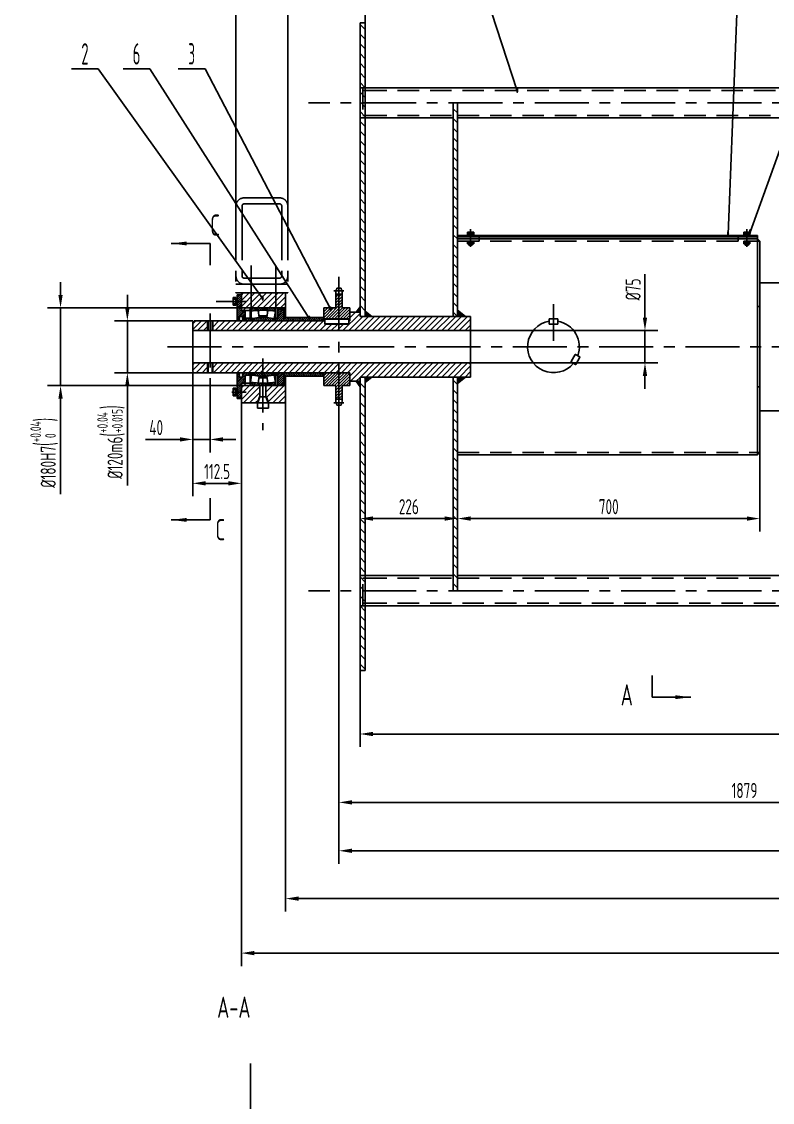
# Model space of a CAD drawing. Header units: millimetres. Extents: x 0 to 8410, y -1 to 5940.
# Drawn here: x 1343 to 3082, y 2158 to 4662 of the extents above; entities that cross this region are included whole.
import ezdxf
from ezdxf.enums import TextEntityAlignment as Align

# ---------------------------------------------------------------- set-up
doc = ezdxf.new("R2010")
doc.units = ezdxf.units.MM
doc.header["$LTSCALE"] = 100
for name, pattern in [('F', [0.75, 0.5, -0.25]), ('G', [2, 1.25, -0.25, 0.25, -0.25]), ('K', [2.5, 1.25, -0.25, 0.25, -0.25, 0.25, -0.25])]:
    doc.linetypes.add(name, pattern=pattern)
for name, color, linetype in [('01', 7, 'Continuous'), ('02', 1, 'Continuous'), ('04', 2, 'F'), ('05', 4, 'G'), ('07', 6, 'K'), ('08', 1, 'Continuous'), ('11', 3, 'Continuous'), ('L1GEA', 7, 'Continuous')]:
    doc.layers.add(name, color=color, linetype=linetype)
doc.styles.get("Standard").update_dxf_attribs({"font": 'isocp', "width": 0.707, "bigfont": 'intecad.shx'})
doc.dimstyles.new('INTE', dxfattribs={"dimscale": 10, "dimtxt": 3.5, "dimasz": 3, "dimexe": 3, "dimexo": 0, "dimgap": 1, "dimtad": 1, "dimdec": 1, "dimdsep": 46, "dimtxsty": 'Standard', "dimcen": 0, "dimclrd": 1, "dimclre": 1, "dimclrt": 3, "dimaunit": 1, "dimadec": 0, "dimazin": 0, "dimtfac": 1, "dimtdec": 1, "dimtmove": 0, "dimatfit": 0, "dimfxl": 3, "dimarcsym": 0})
pattern_1 = [(45, (-20, 0), (-2.245064, 2.245064), [])]

# ---------------------------------------------------------------- blocks, each defined once
blk = doc.blocks.new('*D23')
at = {"layer": '08', "color": 1, "lineweight": -2}
for p, q in [((2126.6, 3158.4), (2126.6, 2981.5)), ((5786.6, 3158.4), (5786.6, 2981.5)), ((2156.6, 3011.5), (5756.6, 3011.5))]:
    blk.add_line(p, q, dxfattribs=at)
at = {"layer": '08', "color": 1}
for points in [[(2156.6, 3016.5), (2156.6, 3006.5), (2126.6, 3011.5)], [(5756.6, 3016.5), (5756.6, 3006.5), (5786.6, 3011.5)]]:
    blk.add_solid(points, dxfattribs=at)
at = {"layer": 'Defpoints', "color": 0}
for p in [(2126.6, 3158.4), (5786.6, 3158.4), (5786.6, 3011.5)]:
    blk.add_point(p, dxfattribs=at)
at = {"layer": '08', "color": 3, "insert": (3956.6, 3039), "char_height": 35, "attachment_point": 5}
blk.add_mtext('3660', dxfattribs=at)
blk = doc.blocks.new('*D24')
at = {"layer": '08', "color": 1, "lineweight": -2}
for p, q in [((2077.6, 3763.2), (2077.6, 2823.1)), ((3956.6, 3125.9), (3956.6, 2823.1)), ((3926.6, 2853.1), (2107.6, 2853.1))]:
    blk.add_line(p, q, dxfattribs=at)
at = {"layer": '08', "color": 1}
for points in [[(2107.6, 2858.1), (2107.6, 2848.1), (2077.6, 2853.1)], [(3926.6, 2858.1), (3926.6, 2848.1), (3956.6, 2853.1)]]:
    blk.add_solid(points, dxfattribs=at)
at = {"layer": 'Defpoints', "color": 0}
for p in [(2077.6, 3763.2), (3956.6, 3125.9), (2077.6, 2853.1)]:
    blk.add_point(p, dxfattribs=at)
at = {"layer": '08', "color": 3, "insert": (3017.1, 2880.6), "char_height": 35, "attachment_point": 5}
blk.add_mtext('1879', dxfattribs=at)
blk = doc.blocks.new('*D36')
at = {"layer": '08', "color": 1, "lineweight": -2}
for p, q in [((5889.1, 3579.8), (5889.1, 2711)), ((2077.7, 3228.1), (2077.7, 2711)), ((2107.7, 2741), (5859.1, 2741))]:
    blk.add_line(p, q, dxfattribs=at)
at = {"layer": '08', "color": 1}
for points in [[(2107.7, 2746), (2107.7, 2736), (2077.7, 2741)], [(5859.1, 2746), (5859.1, 2736), (5889.1, 2741)]]:
    blk.add_solid(points, dxfattribs=at)
at = {"layer": 'Defpoints', "color": 0}
for p in [(5889.1, 3579.8), (2077.7, 3228.1), (5889.1, 2741)]:
    blk.add_point(p, dxfattribs=at)
at = {"layer": '08', "color": 3, "insert": (3983.4, 2768.5), "char_height": 35, "attachment_point": 5}
blk.add_mtext('3811.5', dxfattribs=at)
blk = doc.blocks.new('*D39')
at = {"layer": '08', "color": 1, "lineweight": -2}
for p, q in [((1954.1, 3778.4), (1954.1, 2600.2)), ((5959.1, 3540.3), (5959.1, 2600.2)), ((5929.1, 2630.2), (1984.1, 2630.2))]:
    blk.add_line(p, q, dxfattribs=at)
at = {"layer": '08', "color": 1}
for points in [[(1984.1, 2635.2), (1984.1, 2625.2), (1954.1, 2630.2)], [(5929.1, 2635.2), (5929.1, 2625.2), (5959.1, 2630.2)]]:
    blk.add_solid(points, dxfattribs=at)
at = {"layer": 'Defpoints', "color": 0}
for p in [(1954.1, 3778.4), (5959.1, 3540.3), (1954.1, 2630.2)]:
    blk.add_point(p, dxfattribs=at)
at = {"layer": '08', "color": 3, "insert": (3956.6, 2657.7), "char_height": 35, "attachment_point": 5}
blk.add_mtext('4005', dxfattribs=at)
blk = doc.blocks.new('*D41')
at = {"layer": '08', "color": 1, "lineweight": -2}
for p, q in [((1959.1, 4218.4), (1959.1, 5045.4)), ((5954.1, 4349.4), (5954.1, 5045.4)), ((5924.1, 5015.4), (1989.1, 5015.4))]:
    blk.add_line(p, q, dxfattribs=at)
at = {"layer": '08', "color": 1}
for points in [[(1989.1, 5020.4), (1989.1, 5010.4), (1959.1, 5015.4)], [(5924.1, 5020.4), (5924.1, 5010.4), (5954.1, 5015.4)]]:
    blk.add_solid(points, dxfattribs=at)
at = {"layer": 'Defpoints', "color": 0}
for p in [(1959.1, 5015.4), (5954.1, 4349.4), (1959.1, 4218.4)]:
    blk.add_point(p, dxfattribs=at)
at = {"layer": '08', "color": 3, "insert": (3956.6, 5042.9), "char_height": 35, "attachment_point": 5}
blk.add_mtext('3995', dxfattribs=at)
blk = doc.blocks.new('*D43')
at = {"layer": '08', "color": 1, "lineweight": -2}
for p, q in [((1851.6, 3778.4), (1851.6, 2474)), ((6061.6, 3753.3), (6061.6, 2474)), ((6031.6, 2504), (1881.6, 2504))]:
    blk.add_line(p, q, dxfattribs=at)
at = {"layer": '08', "color": 1}
for points in [[(1881.6, 2509), (1881.6, 2499), (1851.6, 2504)], [(6031.6, 2509), (6031.6, 2499), (6061.6, 2504)]]:
    blk.add_solid(points, dxfattribs=at)
at = {"layer": 'Defpoints', "color": 0}
for p in [(1851.6, 3778.4), (6061.6, 3753.3), (1851.6, 2504)]:
    blk.add_point(p, dxfattribs=at)
at = {"layer": '08', "color": 3, "insert": (3956.6, 2531.5), "char_height": 35, "attachment_point": 5}
blk.add_mtext('4210', dxfattribs=at)
blk = doc.blocks.new('*D44')
at = {"layer": '08', "color": 1, "lineweight": -2}
for p, q in [((1739.1, 3848.4), (1739.1, 3562.1)), ((1851.6, 3741.4), (1851.6, 3562.1)), ((1821.6, 3592.1), (1769.1, 3592.1))]:
    blk.add_line(p, q, dxfattribs=at)
at = {"layer": '08', "color": 1}
for points in [[(1769.1, 3597.1), (1769.1, 3587.1), (1739.1, 3592.1)], [(1821.6, 3597.1), (1821.6, 3587.1), (1851.6, 3592.1)]]:
    blk.add_solid(points, dxfattribs=at)
at = {"layer": 'Defpoints', "color": 0}
for p in [(1739.1, 3848.4), (1851.6, 3741.4), (1739.1, 3592.1)]:
    blk.add_point(p, dxfattribs=at)
at = {"layer": '08', "color": 3, "insert": (1795.4, 3619.6), "char_height": 35, "attachment_point": 5}
blk.add_mtext('112.5', dxfattribs=at)
blk = doc.blocks.new('*D45')
at = {"layer": '08', "color": 1, "lineweight": -2}
for p, q in [((1739.1, 3809), (1739.1, 3663.8)), ((1779.1, 3821.5), (1779.1, 3663.8)), ((1709.1, 3693.8), (1629.4, 3693.8)), ((1779.1, 3693.8), (1739.1, 3693.8)), ((1809.1, 3693.8), (1839.1, 3693.8))]:
    blk.add_line(p, q, dxfattribs=at)
at = {"layer": '08', "color": 1}
for points in [[(1709.1, 3698.8), (1709.1, 3688.8), (1739.1, 3693.8)], [(1809.1, 3698.8), (1809.1, 3688.8), (1779.1, 3693.8)]]:
    blk.add_solid(points, dxfattribs=at)
at = {"layer": 'Defpoints', "color": 0}
for p in [(1739.1, 3809), (1779.1, 3821.5), (1739.1, 3693.8)]:
    blk.add_point(p, dxfattribs=at)
at = {"layer": '08', "color": 3, "insert": (1654.3, 3721.3), "char_height": 35, "attachment_point": 5}
blk.add_mtext('40', dxfattribs=at)
blk = doc.blocks.new('*D48')
at = {"layer": '08', "color": 1, "lineweight": -2}
for p, q in [((2786.6, 3975.9), (2786.6, 4076.4)), ((2368, 3945.9), (2816.6, 3945.9)), ((2786.6, 3870.9), (2786.6, 3945.9)), ((2374.1, 3870.9), (2816.6, 3870.9)), ((2786.6, 3840.9), (2786.6, 3810.9))]:
    blk.add_line(p, q, dxfattribs=at)
at = {"layer": '08', "color": 1}
for points in [[(2781.6, 3975.9), (2791.6, 3975.9), (2786.6, 3945.9)], [(2781.6, 3840.9), (2791.6, 3840.9), (2786.6, 3870.9)]]:
    blk.add_solid(points, dxfattribs=at)
at = {"layer": 'Defpoints', "color": 0}
for p in [(2368, 3945.9), (2786.6, 3945.9), (2374.1, 3870.9)]:
    blk.add_point(p, dxfattribs=at)
at = {"layer": '08', "color": 3, "insert": (2759.1, 4041.1), "char_height": 35, "attachment_point": 5, "rotation": 90}
blk.add_mtext('%%c75', dxfattribs=at)
blk = doc.blocks.new('*D49')
at = {"layer": '08', "color": 1, "lineweight": -2}
for p, q in [((1587.5, 3998.4), (1587.5, 4028.4)), ((1739.1, 3968.4), (1557.5, 3968.4)), ((1587.5, 3968.4), (1587.5, 3848.4)), ((1744.3, 3848.4), (1557.5, 3848.4)), ((1587.5, 3818.4), (1587.5, 3586.8))]:
    blk.add_line(p, q, dxfattribs=at)
at = {"layer": '08', "color": 1}
for points in [[(1582.5, 3998.4), (1592.5, 3998.4), (1587.5, 3968.4)], [(1582.5, 3818.4), (1592.5, 3818.4), (1587.5, 3848.4)]]:
    blk.add_solid(points, dxfattribs=at)
at = {"layer": 'Defpoints', "color": 0}
for p in [(1739.1, 3968.4), (1587.5, 3848.4), (1744.3, 3848.4)]:
    blk.add_point(p, dxfattribs=at)
at = {"layer": '08', "color": 3, "insert": (1549.6, 3687.6), "char_height": 35, "attachment_point": 5, "rotation": 90}
blk.add_mtext('%%c120{\\C3;m6\\H0.7x;{\\H2x;\\W0.5;(}\\S+0.04^ +0.015;{\\H2x;\\W0.5;)}}', dxfattribs=at)
blk = doc.blocks.new('*D50')
at = {"layer": '08', "color": 1, "lineweight": -2}
for p, q in [((1432.7, 4028.4), (1432.7, 4058.4)), ((1871.6, 3998.4), (1402.7, 3998.4)), ((1432.7, 3998.4), (1432.7, 3818.4)), ((1871.6, 3818.4), (1402.7, 3818.4)), ((1432.7, 3788.4), (1432.7, 3566.9))]:
    blk.add_line(p, q, dxfattribs=at)
at = {"layer": '08', "color": 1}
for points in [[(1427.7, 4028.4), (1437.7, 4028.4), (1432.7, 3998.4)], [(1427.7, 3788.4), (1437.7, 3788.4), (1432.7, 3818.4)]]:
    blk.add_solid(points, dxfattribs=at)
at = {"layer": 'Defpoints', "color": 0}
for p in [(1871.6, 3998.4), (1432.7, 3818.4), (1871.6, 3818.4)]:
    blk.add_point(p, dxfattribs=at)
at = {"layer": '08', "color": 3, "insert": (1394.7, 3662.7), "char_height": 35, "attachment_point": 5, "rotation": 90}
blk.add_mtext('%%c180{\\C3;H7\\H0.7x;{\\H2x;\\W0.5;(}\\S+0.04^  0;{\\H2x;\\W0.5;)}}', dxfattribs=at)
blk = doc.blocks.new('*D60')
at = {"layer": '08', "color": 1, "lineweight": -2}
for p, q in [((2352.6, 3590.9), (2352.6, 3480.5)), ((2126.6, 3527.5), (2126.6, 3480.5)), ((2322.6, 3510.5), (2156.6, 3510.5))]:
    blk.add_line(p, q, dxfattribs=at)
at = {"layer": '08', "color": 1}
for points in [[(2156.6, 3515.5), (2156.6, 3505.5), (2126.6, 3510.5)], [(2322.6, 3515.5), (2322.6, 3505.5), (2352.6, 3510.5)]]:
    blk.add_solid(points, dxfattribs=at)
at = {"layer": 'Defpoints', "color": 0}
for p in [(2352.6, 3590.9), (2126.6, 3527.5), (2126.6, 3510.5)]:
    blk.add_point(p, dxfattribs=at)
at = {"layer": '08', "color": 3, "insert": (2239.6, 3538), "char_height": 35, "attachment_point": 5}
blk.add_mtext('226', dxfattribs=at)
blk = doc.blocks.new('*D61')
at = {"layer": '08', "color": 1, "lineweight": -2}
for p, q in [((3052.6, 3680.2), (3052.6, 3480.5)), ((2352.6, 3614.5), (2352.6, 3480.5)), ((2382.6, 3510.5), (3022.6, 3510.5))]:
    blk.add_line(p, q, dxfattribs=at)
at = {"layer": '08', "color": 1}
for points in [[(2382.6, 3515.5), (2382.6, 3505.5), (2352.6, 3510.5)], [(3022.6, 3515.5), (3022.6, 3505.5), (3052.6, 3510.5)]]:
    blk.add_solid(points, dxfattribs=at)
at = {"layer": 'Defpoints', "color": 0}
for p in [(3052.6, 3680.2), (2352.6, 3614.5), (3052.6, 3510.5)]:
    blk.add_point(p, dxfattribs=at)
at = {"layer": '08', "color": 3, "insert": (2702.6, 3538), "char_height": 35, "attachment_point": 5}
blk.add_mtext('700', dxfattribs=at)
blk = doc.blocks.new('*D71')
at = {"layer": '08', "color": 1, "lineweight": -2}
for p, q in [((1839.1, 4234.4), (1839.1, 5380)), ((6074.1, 4234.4), (6074.1, 5380)), ((1869.1, 5350), (6044.1, 5350))]:
    blk.add_line(p, q, dxfattribs=at)
at = {"layer": '08', "color": 1}
for points in [[(1869.1, 5355), (1869.1, 5345), (1839.1, 5350)], [(6044.1, 5355), (6044.1, 5345), (6074.1, 5350)]]:
    blk.add_solid(points, dxfattribs=at)
at = {"layer": 'Defpoints', "color": 0}
for p in [(6074.1, 5350), (1839.1, 4234.4), (6074.1, 4234.4)]:
    blk.add_point(p, dxfattribs=at)
at = {"layer": '08', "color": 3, "insert": (3956.6, 5377.5), "char_height": 35, "attachment_point": 5}
blk.add_mtext('4235', dxfattribs=at)
blk = doc.blocks.new('*D115')
at = {"layer": '08', "color": 1, "lineweight": -2}
for p, q in [((2138.6, 4562.7), (2138.6, 4821.6)), ((5774.6, 4658.4), (5774.6, 4821.6)), ((2168.6, 4791.6), (5744.6, 4791.6))]:
    blk.add_line(p, q, dxfattribs=at)
at = {"layer": '08', "color": 1}
for points in [[(2168.6, 4796.6), (2168.6, 4786.6), (2138.6, 4791.6)], [(5744.6, 4796.6), (5744.6, 4786.6), (5774.6, 4791.6)]]:
    blk.add_solid(points, dxfattribs=at)
at = {"layer": 'Defpoints', "color": 0}
for p in [(5774.6, 4791.6), (5774.6, 4658.4), (2138.6, 4562.7)]:
    blk.add_point(p, dxfattribs=at)
at = {"layer": '08', "color": 3, "insert": (3956.6, 4819.1), "char_height": 35, "attachment_point": 5}
blk.add_mtext('3636', dxfattribs=at)

msp = doc.modelspace()

# ---------------------------------------------------------------- hatches: boundary and pattern name
at = {"layer": '01'}
for points in [[(3047.639, 4158.369), (3047.639, 4153.369), (3052.639, 4153.369)], [(3047.639, 3658.369), (3052.639, 3663.369), (3047.639, 3663.369)]]:
    msp.add_hatch(color=256, dxfattribs=at).paths.add_polyline_path(points)
at = {"layer": '02', "linetype": 'Continuous'}
h = msp.add_hatch(dxfattribs=at)
h.set_pattern_fill('LINE', color=1, scale=5, angle=135, style=0)
h.set_pattern_definition([(135, (-872.726, -315.585), (-11.22532, -11.22532), [])])
h.paths.add_polyline_path([(2126.639, 3978.371), (2138.639, 3978.371), (2138.639, 4473.369), (2126.639, 4473.369)])
h.paths.add_polyline_path([(2126.639, 4473.369), (2138.639, 4473.369), (2138.639, 4658.369), (2126.639, 4658.369)])
h.paths.add_polyline_path([(2138.639, 3838.366), (2126.639, 3838.366), (2126.639, 3343.369), (2138.639, 3343.369)])
h.paths.add_polyline_path([(2138.639, 3343.369), (2126.639, 3343.369), (2126.639, 3158.369), (2138.639, 3158.369)])
h.paths.add_polyline_path([(2120.785, 4279.994), (2130.267, 4279.994), (2130.267, 4292.302), (2120.785, 4292.302)], flags=9)
h = msp.add_hatch(dxfattribs=at)
h.set_pattern_fill('LINE', color=1, scale=5, angle=135, style=0)
h.paths.add_polyline_path([(2352.639, 4473.369), (2342.639, 4473.369), (2342.639, 3978.371), (2352.639, 3978.371)])
h.paths.add_polyline_path([(2352.639, 3838.366), (2342.639, 3838.366), (2342.639, 3343.369), (2352.639, 3343.369)])
h = msp.add_hatch(dxfattribs=at)
h.set_pattern_fill('LINE', color=1, scale=3, angle=45, style=0)
h.set_pattern_definition([(45, (442.579, 181.8235), (-6.735192, 6.735192), [])])
h.paths.add_polyline_path([(1871.636, 3824.369), (1851.636, 3824.369), (1851.636, 3778.369), (1871.636, 3778.369)])
h.paths.add_polyline_path([(1871.636, 3778.369), (1888.61, 3778.369), (1893.729, 3792.369), (1894.636, 3792.369), (1894.636, 3818.369), (1871.636, 3818.369)])
h.paths.add_polyline_path([(1908.636, 3792.369), (1909.542, 3792.369), (1914.662, 3778.369), (1931.636, 3778.369), (1931.636, 3818.369), (1908.636, 3818.369)])
h.paths.add_polyline_path([(1954.139, 3818.369), (1931.636, 3818.369), (1931.636, 3778.369), (1954.139, 3778.369)])
h.paths.add_polyline_path([(1931.636, 3998.369), (1954.139, 3998.369), (1954.139, 4033.369), (1931.636, 4033.369)])
h.paths.add_polyline_path([(1901.636, 3998.369), (1931.636, 3998.369), (1931.636, 4033.369), (1901.636, 4033.369)])
h.paths.add_polyline_path([(1871.636, 3998.369), (1901.636, 3998.369), (1901.636, 4033.369), (1871.636, 4033.369)])
h.paths.add_polyline_path([(1871.636, 4033.369), (1851.636, 4033.369), (1851.636, 3992.369), (1871.636, 3992.369)])
h = msp.add_hatch(dxfattribs=at)
h.set_pattern_fill('LINE', color=1, angle=45, style=0)
h.set_pattern_definition(pattern_1)
h.paths.add_polyline_path([(1851.636, 3991.869), (1851.636, 4013.371), (1841.636, 4013.371), (1841.636, 3968.621), (1845.666, 3968.621), (1846.863, 3978.369), (1854.863, 3978.369), (1856.06, 3968.621), (1871.636, 3968.621), (1871.636, 3974.371), (1863.636, 3974.371, -0.41421356), (1860.636, 3977.371), (1860.636, 3991.869)])
h.paths.add_polyline_path([(1841.636, 4013.371), (1851.636, 4013.371), (1851.636, 4028.371), (1841.636, 4028.371)])
h.paths.add_polyline_path([(1846.863, 3838.369), (1845.666, 3848.116), (1841.636, 3848.116), (1841.636, 3803.366), (1851.636, 3803.366), (1851.636, 3824.869), (1860.636, 3824.869), (1860.636, 3839.366, -0.41421356), (1863.636, 3842.366), (1871.636, 3842.366), (1871.636, 3848.116), (1856.06, 3848.116), (1854.863, 3838.369)])
h.paths.add_polyline_path([(1841.636, 3803.366), (1841.636, 3788.366), (1851.636, 3788.366), (1851.636, 3803.366)])
h = msp.add_hatch(dxfattribs=at)
h.set_pattern_fill('LINE', color=1, scale=1.5, angle=45, style=0)
h.set_pattern_definition([(45, (-0.1, 0), (-3.367596, 3.367596), [])])
h.paths.add_polyline_path([(2077.648, 4029.998), (2070.076, 4029.998), (2070.076, 3999.387, -0.41421356), (2069.06, 3998.371), (2042.646, 3998.371), (2042.646, 3973.269), (2077.648, 3973.269)])
h.paths.add_polyline_path([(2077.648, 3973.269), (2102.646, 3973.269), (2102.646, 3998.371), (2086.055, 3998.371, -0.41421356), (2085.039, 3999.387), (2085.039, 4029.998), (2077.648, 4029.998)])
h.paths.add_polyline_path([(2077.648, 3848.366), (2042.646, 3848.366), (2042.646, 3818.366), (2069.06, 3818.366, -0.41421356), (2070.076, 3817.35), (2070.076, 3786.74), (2077.648, 3786.74)])
h.paths.add_polyline_path([(2102.646, 3848.366), (2077.648, 3848.366), (2077.648, 3786.74), (2085.039, 3786.74), (2085.039, 3817.35, -0.41421356), (2086.055, 3818.366), (2102.646, 3818.366)])
h.paths.add_polyline_path([(2053.982, 3989.027), (2063.464, 3989.027), (2063.464, 4001.335), (2053.982, 4001.335)], flags=24)
h = msp.add_hatch(dxfattribs=at)
h.set_pattern_fill('LINE', color=1, scale=3, angle=45, style=0)
h.paths.add_polyline_path([(2044.746, 3968.371), (1785.139, 3968.371), (1785.139, 3945.871), (2077.648, 3945.871), (2077.648, 3960.869), (2045.246, 3960.869, -0.41421356), (2044.746, 3961.369)])
h.paths.add_polyline_path([(2382.639, 3978.371), (2126.639, 3978.371), (2126.639, 3988.371), (2102.746, 3988.371), (2102.746, 3968.371), (2100.746, 3968.371), (2100.746, 3961.369, -0.41421356), (2100.246, 3960.869), (2077.648, 3960.869), (2077.648, 3945.871), (2377.639, 3945.871, 0.41421356), (2382.639, 3950.871)])
h.paths.add_polyline_path([(2382.639, 3865.866, 0.41421356), (2377.639, 3870.866), (2077.648, 3870.866), (2077.648, 3848.366), (2102.746, 3848.366), (2102.746, 3828.366), (2126.639, 3828.366), (2126.639, 3838.366), (2382.639, 3838.366)])
h.paths.add_polyline_path([(2077.648, 3870.866), (1901.636, 3870.866), (1901.636, 3848.366), (2077.648, 3848.366)])
h.paths.add_polyline_path([(1901.636, 3870.866), (1785.139, 3870.866), (1785.139, 3848.366), (1901.636, 3848.366)])
h.paths.add_polyline_path([(1773.139, 3870.866), (1739.139, 3870.866), (1739.139, 3851.366), (1742.139, 3848.366), (1773.139, 3848.366)])
h.paths.add_polyline_path([(1773.139, 3968.371), (1742.139, 3968.371), (1739.139, 3965.371), (1739.139, 3945.871), (1773.139, 3945.871)])
h = msp.add_hatch(dxfattribs=at)
h.set_pattern_fill('LINE', color=1, angle=135, style=0)
h.set_pattern_definition([(135, (-17361.7436, 4303.9533), (-2.24506403, -2.24506403), [])])
h.paths.add_polyline_path([(1901.636, 3968.371), (1901.636, 3976.514), (1893.047, 3976.514, -0.06326451), (1871.636, 3973.798), (1871.636, 3968.371)])
h.paths.add_polyline_path([(1931.636, 3968.371), (1931.636, 3973.798, -0.06326451), (1910.224, 3976.514), (1901.636, 3976.514), (1901.636, 3968.371)])
h.paths.add_polyline_path([(1931.636, 3989.969), (1931.636, 3998.369), (1903.635, 3998.369), (1903.635, 3992.956, -0.04727364)])
h.paths.add_polyline_path([(1899.637, 3992.956), (1899.637, 3998.369), (1871.636, 3998.369), (1871.636, 3989.969, -0.04727364)])
h.paths.add_polyline_path([(1871.636, 3848.366), (1871.636, 3842.939, -0.06326451), (1893.047, 3840.223), (1901.636, 3840.223), (1901.636, 3848.366)])
h.paths.add_polyline_path([(1910.224, 3840.223, -0.06326451), (1931.636, 3842.939), (1931.636, 3848.366), (1901.636, 3848.366), (1901.636, 3840.223)])
h.paths.add_polyline_path([(1931.636, 3818.369), (1931.636, 3826.769, -0.04727364), (1903.635, 3823.781), (1903.635, 3818.369)])
h.paths.add_polyline_path([(1871.636, 3826.769), (1871.636, 3818.369), (1899.637, 3818.369), (1899.637, 3823.781, -0.04727364)])
h = msp.add_hatch(dxfattribs=at)
h.set_pattern_fill('LINE', color=1, angle=45, style=0)
h.set_pattern_definition(pattern_1)
h.paths.add_polyline_path([(1936.139, 3840.366), (1936.139, 3818.869), (1938.139, 3818.869), (1938.139, 3820.869), (1940.139, 3820.869), (1940.139, 3818.869), (1942.139, 3818.869), (1942.139, 3820.869), (1944.139, 3820.869), (1944.139, 3818.869), (1946.139, 3818.869), (1946.139, 3820.869), (1948.139, 3820.869), (1948.139, 3818.869), (1950.139, 3818.869), (1950.139, 3848.366), (1931.636, 3848.366), (1931.636, 3842.366), (1934.139, 3842.366, -0.41421356)])
h.paths.add_polyline_path([(1936.139, 3976.371, -0.41421356), (1934.139, 3974.371), (1931.636, 3974.371), (1931.636, 3968.371), (1950.139, 3968.371), (1950.139, 3997.869), (1948.139, 3997.869), (1948.139, 3995.869), (1946.139, 3995.869), (1946.139, 3997.869), (1944.139, 3997.869), (1944.139, 3995.869), (1942.139, 3995.869), (1942.139, 3997.869), (1940.139, 3997.869), (1940.139, 3995.869), (1938.139, 3995.869), (1938.139, 3997.869), (1936.139, 3997.869)])
h = msp.add_hatch(dxfattribs=at)
h.set_pattern_fill('ANGLE', color=1, scale=0.2, style=0)
h.set_pattern_definition([(0, (-17360.7436, 4303.9533), (0, 1.397), [1.016, -0.381]), (90, (-17360.7436, 4303.9533), (-1.397, 9e-17), [1.016, -0.381])])
h.paths.add_polyline_path([(1854.863, 3978.369), (1846.863, 3978.369), (1846.863, 3968.621), (1854.863, 3968.621)])
h.paths.add_polyline_path([(1846.863, 3838.369), (1854.863, 3838.369), (1854.863, 3848.116), (1846.863, 3848.116)])
h = msp.add_hatch(dxfattribs=at)
h.set_pattern_fill('LINE', color=1, angle=135, style=0)
h.paths.add_polyline_path([(1950.139, 3976.371), (1950.139, 3968.371), (2042.746, 3968.371), (2042.746, 3976.371)])
h.paths.add_polyline_path([(1950.139, 3848.366), (1950.139, 3840.366), (2042.746, 3840.366), (2042.746, 3848.366)])
at = {"layer": '04'}
for points in [[(2126.639, 4001.201), (2117.648, 3988.371), (2126.639, 3988.371)], [(2138.639, 3991.201), (2138.639, 3978.371), (2153.674, 3978.371)], [(2352.639, 3993.454), (2352.639, 3978.371), (2370.503, 3978.371)], [(2138.639, 3825.537), (2138.639, 3838.366), (2153.674, 3838.366)], [(2352.639, 3823.283), (2352.639, 3838.366), (2370.503, 3838.366)], [(2126.639, 3815.537), (2117.648, 3828.366), (2126.639, 3828.366)]]:
    msp.add_hatch(color=256, dxfattribs=at).paths.add_polyline_path(points)

# ---------------------------------------------------------------- linework, layer by layer
for p, q in [((2070.076, 4029.998), (2085.039, 4029.998)), ((2070.076, 3786.74), (2085.039, 3786.74))]:
    msp.add_line(p, q)
for centre, start, end in [((2100.556, 4031.174), 155.385954, 180.009339), ((2054.559, 4031.576), 359.233881, 23.7843), ((2100.556, 3785.564), 179.990661, 204.614046), ((2054.559, 3785.161), 336.2157, 0.766119)]:
    msp.add_arc(centre, 30.48, start, end)
at = {"layer": '01'}
for p, q in [((2126.639, 4658.369), (2138.639, 4658.369)), ((2126.639, 4658.369), (2126.639, 3978.371)), ((2138.639, 4658.369), (2138.639, 3978.371)), ((2138.639, 4508.369), (5774.639, 4508.369)), ((2342.639, 4473.369), (2342.639, 3978.371)), ((2342.639, 4473.369), (2352.639, 4473.369)), ((2352.639, 4473.369), (2352.639, 3978.371)), ((2138.639, 4438.369), (2342.639, 4438.369)), ((2352.639, 4438.369), (3951.639, 4438.369)), ((2382.639, 4173.769), (2375.449, 4173.769)), ((2375.449, 4173.769), (2375.449, 4168.469)), ((2375.449, 4168.469), (2382.639, 4168.469)), ((2376.489, 4168.469), (2376.489, 4166.369)), ((2382.639, 4168.469), (2376.489, 4168.469)), ((2376.489, 4166.369), (2382.639, 4166.369)), ((2378.639, 4168.469), (2378.639, 4173.769)), ((2382.639, 4166.369), (2381.426, 4168.469)), ((2382.639, 4173.769), (2389.829, 4173.769)), ((2382.639, 4168.469), (2383.851, 4166.369)), ((2382.639, 4168.469), (2388.789, 4168.469)), ((2389.829, 4168.469), (2382.639, 4168.469)), ((2388.789, 4166.369), (2382.639, 4166.369)), ((2386.639, 4168.469), (2386.639, 4173.769)), ((2388.789, 4168.469), (2388.789, 4166.369)), ((2389.829, 4173.769), (2389.829, 4168.469)), ((3022.639, 4173.769), (3015.449, 4173.769)), ((3015.449, 4173.769), (3015.449, 4168.469)), ((3015.449, 4168.469), (3022.639, 4168.469)), ((3016.489, 4168.469), (3016.489, 4166.369)), ((3022.639, 4168.469), (3016.489, 4168.469)), ((3016.489, 4166.369), (3022.639, 4166.369)), ((3018.639, 4168.469), (3018.639, 4173.769)), ((3022.639, 4166.369), (3021.426, 4168.469)), ((3022.639, 4173.769), (3029.829, 4173.769)), ((3022.639, 4168.469), (3023.851, 4166.369)), ((3022.639, 4168.469), (3028.789, 4168.469)), ((3029.829, 4168.469), (3022.639, 4168.469)), ((3028.789, 4166.369), (3022.639, 4166.369)), ((3026.639, 4168.469), (3026.639, 4173.769)), ((3028.789, 4168.469), (3028.789, 4166.369)), ((3029.829, 4173.769), (3029.829, 4168.469)), ((3047.639, 4166.369), (3047.639, 3658.369)), ((3052.639, 4153.369), (3047.639, 4158.369)), ((1779.139, 4147.653), (1779.139, 4097.653)), ((2375.449, 4153.369), (2382.639, 4153.369)), ((2375.449, 4146.569), (2375.449, 4153.369)), ((2382.639, 4146.569), (2375.449, 4146.569)), ((2378.639, 4146.569), (2378.639, 4153.369)), ((2378.639, 4146.569), (2378.639, 4143.469)), ((2378.639, 4143.469), (2382.639, 4143.469)), ((2389.829, 4153.369), (2382.639, 4153.369)), ((2382.639, 4146.569), (2389.829, 4146.569)), ((2386.639, 4143.469), (2382.639, 4143.469)), ((2386.639, 4146.569), (2386.639, 4153.369)), ((2386.639, 4146.569), (2386.639, 4143.469)), ((2389.829, 4146.569), (2389.829, 4153.369)), ((3052.639, 4153.369), (3052.639, 3663.369)), ((2070.076, 3999.387), (2070.076, 4031.169)), ((2085.039, 3999.387), (2085.039, 4031.169)), ((2574.669, 3922.227), (2574.669, 4007.06)), ((1851.636, 3992.369), (1871.636, 3992.369)), ((2042.746, 3968.371), (2042.746, 3998.371)), ((2069.06, 3998.371), (2042.746, 3998.371)), ((2102.746, 3998.371), (2086.055, 3998.371)), ((2126.639, 3988.371), (2102.746, 3988.371)), ((2126.639, 4001.201), (2117.648, 3988.371)), ((2138.639, 3991.201), (2153.674, 3978.371)), ((2352.639, 3993.454), (2370.503, 3978.371)), ((3052.639, 4001.369), (3047.639, 4001.369)), ((1739.139, 3965.371), (1742.139, 3968.371)), ((1739.139, 3965.371), (1739.139, 3851.366)), ((2044.746, 3968.371), (1742.139, 3968.371)), ((1774.639, 3968.371), (1774.639, 3945.871)), ((1783.639, 3968.371), (1783.639, 3945.871)), ((1871.636, 3974.371), (1863.636, 3974.371)), ((1950.139, 3976.371), (2042.746, 3976.371)), ((2102.746, 3973.269), (2042.746, 3973.269)), ((2044.746, 3972.524), (2045.451, 3973.269)), ((2044.746, 3972.524), (2044.746, 3961.369)), ((2044.746, 3972.524), (2100.746, 3972.524)), ((2044.746, 3961.369), (2045.246, 3960.869)), ((2044.746, 3961.369), (2100.746, 3961.369)), ((2100.246, 3960.869), (2045.246, 3960.869)), ((2100.746, 3972.524), (2100.106, 3973.269)), ((2100.246, 3960.869), (2100.746, 3961.369)), ((2100.746, 3972.524), (2100.746, 3961.369)), ((2102.746, 3968.371), (2100.746, 3968.371)), ((2382.639, 3978.371), (2126.639, 3978.371)), ((2382.639, 3978.371), (2382.639, 3838.366)), ((2564.669, 3972.769), (2565.169, 3973.269)), ((2564.669, 3961.469), (2564.669, 3972.769)), ((2565.169, 3960.869), (2564.669, 3961.369)), ((2565.169, 3973.269), (2584.169, 3973.269)), ((2565.269, 3960.869), (2584.069, 3960.869)), ((2584.169, 3973.269), (2584.669, 3972.769)), ((2584.169, 3960.869), (2584.669, 3961.369)), ((2584.669, 3961.469), (2584.669, 3972.769)), ((2377.639, 3945.871), (1739.139, 3945.871)), ((2624.835, 3890.259), (2615.435, 3873.978)), ((2624.885, 3890.346), (2625.568, 3890.529)), ((2625.655, 3890.479), (2635.441, 3884.829)), ((2635.624, 3884.146), (2626.124, 3867.691)), ((2635.441, 3884.829), (2635.624, 3884.146)), ((2377.639, 3870.866), (1739.139, 3870.866)), ((1774.639, 3848.366), (1774.639, 3870.866)), ((1783.639, 3848.366), (1783.639, 3870.866)), ((2615.385, 3873.891), (2615.568, 3873.208)), ((2615.655, 3873.158), (2625.441, 3867.508)), ((2626.124, 3867.691), (2625.441, 3867.508)), ((1742.139, 3848.366), (1739.139, 3851.366)), ((2102.746, 3848.366), (1742.139, 3848.366)), ((1871.636, 3842.366), (1863.636, 3842.366)), ((2042.746, 3840.366), (1950.139, 3840.366)), ((2042.746, 3848.366), (2042.746, 3818.366)), ((2102.746, 3848.366), (2102.746, 3838.366)), ((2126.639, 3838.366), (2126.639, 3158.369)), ((2382.639, 3838.366), (2126.639, 3838.366)), ((2138.639, 3838.366), (2138.639, 3158.369)), ((2138.639, 3825.537), (2153.674, 3838.366)), ((2342.639, 3838.366), (2342.639, 3343.369)), ((2352.639, 3838.366), (2352.639, 3343.369)), ((2352.639, 3823.283), (2370.503, 3838.366)), ((1832.636, 3794.481), (1832.636, 3812.251)), ((1832.636, 3812.251), (1839.036, 3812.251)), ((1839.036, 3808.366), (1832.636, 3808.366)), ((2069.06, 3818.366), (2042.746, 3818.366)), ((2070.076, 3817.35), (2070.076, 3785.569)), ((2085.039, 3817.35), (2085.039, 3785.569)), ((2102.746, 3818.366), (2086.055, 3818.366)), ((2126.639, 3828.366), (2102.746, 3828.366)), ((2126.639, 3815.537), (2117.648, 3828.366)), ((3052.639, 3815.369), (3047.639, 3815.369)), ((1839.036, 3798.366), (1832.636, 3798.366)), ((1832.636, 3794.481), (1839.036, 3794.481)), ((3047.639, 3658.369), (3052.639, 3663.369)), ((1779.139, 3557.435), (1779.139, 3507.435)), ((2138.639, 3378.369), (2342.639, 3378.369)), ((2352.639, 3378.369), (3951.639, 3378.369)), ((2342.639, 3343.369), (2352.639, 3343.369)), ((2138.639, 3308.369), (5774.639, 3308.369)), ((2126.639, 3158.369), (2138.639, 3158.369)), ((2126.639, 3158.369), (2138.639, 3158.369)), ((2803.042, 3146.772), (2803.042, 3096.772))]:
    msp.add_line(p, q, dxfattribs=at)
at = {"layer": '01', "color": 7, "linetype": 'Continuous'}
for p, q in [((2352.639, 4166.369), (3047.639, 4166.369)), ((2352.639, 4163.369), (3047.639, 4163.369)), ((2352.639, 4158.369), (3047.639, 4158.369)), ((1851.636, 4033.369), (1954.139, 4033.369)), ((1851.636, 3991.869), (1851.636, 4033.369)), ((1954.139, 4033.369), (1954.139, 3976.371)), ((1829.571, 4013.371), (1862.585, 4013.371)), ((1832.636, 4022.256), (1839.036, 4022.256)), ((1832.636, 4022.256), (1832.636, 4004.486)), ((1839.036, 4018.371), (1832.636, 4018.371)), ((1839.036, 4008.371), (1832.636, 4008.371)), ((1839.036, 4004.486), (1839.036, 4022.256)), ((1839.036, 4021.071), (1841.636, 4021.071)), ((1839.036, 4005.671), (1841.636, 4005.671)), ((1851.636, 4028.371), (1841.636, 4028.371)), ((1841.636, 3968.371), (1841.636, 4028.371)), ((1832.636, 4004.486), (1839.036, 4004.486)), ((1851.636, 3991.869), (1860.636, 3991.869)), ((1860.636, 3977.371), (1860.636, 3991.869)), ((1871.636, 3968.371), (1871.636, 3998.369)), ((1871.636, 3998.369), (1954.139, 3998.369)), ((1872.532, 3990.148), (1875.398, 3973.908)), ((1890.218, 3992.547), (1893.047, 3976.514)), ((1899.637, 3992.956), (1899.637, 3998.369)), ((1903.635, 3992.956), (1903.635, 3998.369)), ((1913.054, 3992.547), (1910.224, 3976.514)), ((1930.74, 3990.148), (1927.874, 3973.908)), ((1931.636, 3968.371), (1931.636, 3998.369)), ((1936.139, 3997.869), (1936.139, 3976.371)), ((1936.139, 3997.869), (1938.139, 3997.869)), ((1938.139, 3997.869), (1938.139, 3995.869)), ((1938.139, 3995.869), (1940.139, 3995.869)), ((1940.139, 3997.869), (1942.139, 3997.869)), ((1940.139, 3997.869), (1940.139, 3995.869)), ((1942.139, 3997.869), (1942.139, 3995.869)), ((1942.139, 3995.869), (1944.139, 3995.869)), ((1944.139, 3997.869), (1944.139, 3995.869)), ((1944.139, 3997.869), (1946.139, 3997.869)), ((1946.139, 3997.869), (1946.139, 3995.869)), ((1946.139, 3995.869), (1948.139, 3995.869)), ((1948.139, 3997.869), (1948.139, 3995.869)), ((1948.139, 3997.869), (1950.139, 3997.869)), ((1950.139, 3997.869), (1950.139, 3968.371)), ((1871.636, 3968.621), (1841.636, 3968.621)), ((1846.863, 3978.369), (1845.666, 3968.621)), ((1846.863, 3978.369), (1854.863, 3978.369)), ((1846.863, 3978.369), (1846.863, 3968.621)), ((1854.863, 3978.369), (1856.06, 3968.621)), ((1854.863, 3978.369), (1854.863, 3968.621)), ((1910.886, 3980.264), (1892.385, 3980.264)), ((1893.047, 3976.514), (1910.224, 3976.514)), ((1934.139, 3974.371), (1931.636, 3974.371)), ((1841.636, 3848.366), (1841.636, 3788.366)), ((1857.636, 3848.116), (1841.636, 3848.116)), ((1871.636, 3848.116), (1841.636, 3848.116)), ((1846.863, 3838.369), (1845.666, 3848.116)), ((1846.863, 3838.369), (1846.863, 3848.116)), ((1846.863, 3838.369), (1854.863, 3838.369)), ((1854.863, 3838.369), (1856.06, 3848.116)), ((1854.863, 3838.369), (1854.863, 3848.116)), ((1860.636, 3839.366), (1860.636, 3824.869)), ((1871.636, 3842.366), (1863.636, 3842.366)), ((1871.636, 3848.366), (1871.636, 3818.369)), ((1872.532, 3826.589), (1875.398, 3842.83)), ((1890.218, 3824.19), (1893.047, 3840.223)), ((1910.886, 3836.473), (1892.385, 3836.473)), ((1893.047, 3840.223), (1910.224, 3840.223)), ((1913.054, 3824.19), (1910.224, 3840.223)), ((1930.74, 3826.589), (1927.874, 3842.83)), ((1931.636, 3848.366), (1931.636, 3818.369)), ((1934.139, 3842.366), (1931.636, 3842.366)), ((1936.139, 3818.869), (1936.139, 3840.366)), ((1950.139, 3818.869), (1950.139, 3848.366)), ((1954.139, 3778.369), (1954.139, 3840.366)), ((1839.036, 3812.251), (1839.036, 3794.481)), ((1839.036, 3811.066), (1841.636, 3811.066)), ((1851.636, 3824.869), (1851.636, 3778.369)), ((1851.636, 3824.869), (1860.636, 3824.869)), ((1851.636, 3824.369), (1871.636, 3824.369)), ((1871.636, 3818.369), (1954.139, 3818.369)), ((1894.636, 3818.369), (1894.636, 3792.369)), ((1899.637, 3823.781), (1899.637, 3818.369)), ((1903.635, 3823.781), (1903.635, 3818.369)), ((1908.636, 3818.369), (1908.636, 3792.369)), ((1936.139, 3818.869), (1938.139, 3818.869)), ((1938.139, 3818.869), (1938.139, 3820.869)), ((1938.139, 3820.869), (1940.139, 3820.869)), ((1940.139, 3818.869), (1940.139, 3820.869)), ((1940.139, 3818.869), (1942.139, 3818.869)), ((1942.139, 3818.869), (1942.139, 3820.869)), ((1942.139, 3820.869), (1944.139, 3820.869)), ((1944.139, 3818.869), (1944.139, 3820.869)), ((1944.139, 3818.869), (1946.139, 3818.869)), ((1946.139, 3818.869), (1946.139, 3820.869)), ((1946.139, 3820.869), (1948.139, 3820.869)), ((1948.139, 3818.869), (1948.139, 3820.869)), ((1948.139, 3818.869), (1950.139, 3818.869)), ((1839.036, 3795.666), (1841.636, 3795.666)), ((1851.636, 3788.366), (1841.636, 3788.366)), ((1894.636, 3792.369), (1889.419, 3778.369)), ((1893.729, 3792.369), (1909.542, 3792.369)), ((1908.636, 3792.369), (1913.853, 3778.369)), ((1851.636, 3778.369), (1954.139, 3778.369)), ((1888.61, 3778.369), (1888.61, 3766.011)), ((1888.61, 3766.011), (1901.636, 3766.011)), ((1914.662, 3766.011), (1901.636, 3766.011)), ((1914.662, 3778.369), (1914.662, 3766.011)), ((2352.639, 3658.369), (3047.639, 3658.369))]:
    msp.add_line(p, q, dxfattribs=at)
for centre, radius, start, end in [((1901.401, 3843.715), 149.252, 89.909856, 101.503602), ((1901.871, 3843.715), 149.252, 78.496398, 90.090144), ((1871.65, 4059.428), 85.63, 269.990506, 284.470367), ((1931.622, 4059.428), 85.63, 255.529633, 270.009494), ((1934.139, 3976.371), 2, 270, 360), ((1871.65, 3757.31), 85.63, 75.529633, 90.009494), ((1931.622, 3757.31), 85.63, 89.990506, 104.470367), ((1934.139, 3840.366), 2, 0, 90), ((1901.401, 3973.022), 149.252, 258.496398, 270.090144), ((1901.871, 3973.022), 149.252, 269.909856, 281.503602)]:
    msp.add_arc(centre, radius, start, end, dxfattribs=at)
at = {"layer": '01'}
for centre, radius, start, end in [((1863.636, 3977.371), 3, 180, 270), ((2045.246, 3961.369), 0.5, 180, 270), ((2100.246, 3961.369), 0.5, 270, 360), ((2574.669, 3908.369), 60, 99.594068, 320.405932), ((2565.269, 3961.469), 0.6, 180, 270), ((2584.069, 3961.469), 0.6, 270, 0), ((2574.669, 3908.369), 60, 339.594068, 80.405932), ((2377.639, 3950.871), 5, 270, 0), ((2625.355, 3889.959), 0.6, 60, 150), ((2377.639, 3865.866), 5, 0, 90), ((2615.955, 3873.678), 0.6, 150, 240), ((1863.636, 3839.366), 3, 90, 180)]:
    msp.add_arc(centre, radius, start, end, dxfattribs=at)
at = {"layer": '02'}
for p, q in [((2490.689, 4501.173), (2267.902, 5181.032)), ((2978.989, 4169.343), (3018.997, 5181.032)), ((3030.016, 4173.816), (3392.898, 5181.032)), ((1520.206, 4552.098), (1458.206, 4552.098)), ((1900.989, 4019.719), (1520.206, 4552.098)), ((1639.765, 4552.098), (1577.765, 4552.098)), ((2009.149, 3973.268), (1639.765, 4552.098)), ((1767.532, 4552.098), (1705.532, 4552.098)), ((2058.513, 3994.711), (1767.532, 4552.098)), ((1779.139, 4147.653), (1689.139, 4147.653)), ((2379.639, 4143.469), (2379.639, 4146.569)), ((2385.639, 4143.469), (2385.639, 4146.569)), ((1779.139, 3507.435), (1689.139, 3507.435)), ((2803.042, 3096.772), (2893.042, 3096.772))]:
    msp.add_line(p, q, dxfattribs=at)
at = {"layer": '02', "color": 1, "linetype": 'Continuous'}
for p, q in [((1773.139, 3968.371), (1773.139, 3945.871)), ((1785.139, 3968.371), (1785.139, 3945.871)), ((1773.139, 3848.366), (1773.139, 3870.866)), ((1785.139, 3848.366), (1785.139, 3870.866)), ((1893.729, 3792.369), (1888.61, 3778.369)), ((1909.542, 3792.369), (1914.662, 3778.369))]:
    msp.add_line(p, q, dxfattribs=at)
at = {"layer": '02'}
for points in [[(1689.139, 4147.653, 0, 9, 0), (1725.139, 4147.653, 0, 0, 0)], [(1689.139, 3507.435, 0, 9, 0), (1725.139, 3507.435, 0, 0, 0)], [(2893.042, 3096.772, 0, 9, 0), (2857.042, 3096.772, 0, 0, 0)]]:
    msp.add_lwpolyline(points, format="xyseb", dxfattribs=at)
at = {"layer": '04'}
for p, q in [((2138.639, 4508.369), (2126.639, 4508.369)), ((2132.639, 4508.369), (2132.639, 4438.369)), ((2138.639, 4502.369), (2132.639, 4502.369)), ((2138.639, 4438.369), (2126.639, 4438.369)), ((2138.639, 4444.369), (2132.639, 4444.369)), ((2402.639, 4158.369), (2402.639, 4163.369)), ((3002.639, 4158.369), (3002.639, 4163.369)), ((2138.639, 3378.369), (2126.639, 3378.369)), ((2132.639, 3308.369), (2132.639, 3378.369)), ((2138.639, 3372.369), (2132.639, 3372.369)), ((2138.639, 3308.369), (2126.639, 3308.369)), ((2138.639, 3314.369), (2132.639, 3314.369))]:
    msp.add_line(p, q, dxfattribs=at)
at = {"layer": '04', "color": 2, "linetype": 'F'}
for p, q in [((2138.639, 4502.369), (5774.639, 4502.369)), ((2138.639, 4444.369), (2342.639, 4444.369)), ((2352.639, 4444.369), (3951.639, 4444.369)), ((2402.639, 4158.369), (2402.639, 4153.369)), ((3002.639, 4158.369), (3002.639, 4153.369)), ((2352.639, 4153.369), (3052.639, 4153.369)), ((3015.449, 4153.369), (3022.639, 4153.369)), ((3015.449, 4146.569), (3015.449, 4153.369)), ((3022.639, 4146.569), (3015.449, 4146.569)), ((3018.639, 4146.569), (3018.639, 4153.369)), ((3018.639, 4146.569), (3018.639, 4143.469)), ((3018.639, 4143.469), (3022.639, 4143.469)), ((3019.639, 4143.469), (3019.639, 4146.569)), ((3022.639, 4145.517), (3022.639, 4154.42)), ((3029.829, 4153.369), (3022.639, 4153.369)), ((3022.639, 4146.569), (3029.829, 4146.569)), ((3026.639, 4143.469), (3022.639, 4143.469)), ((3025.639, 4143.469), (3025.639, 4146.569)), ((3026.639, 4146.569), (3026.639, 4153.369)), ((3026.639, 4146.569), (3026.639, 4143.469)), ((3029.829, 4146.569), (3029.829, 4153.369)), ((2352.639, 3663.369), (3052.639, 3663.369)), ((2138.639, 3372.369), (2342.639, 3372.369)), ((2352.639, 3372.369), (3951.639, 3372.369)), ((2138.639, 3314.369), (5774.639, 3314.369))]:
    msp.add_line(p, q, dxfattribs=at)
at = {"layer": '05'}
for p, q in [((5856.333, 4473.369), (2007.436, 4473.369)), ((2382.639, 4180.974), (2382.639, 4139.92)), ((3022.639, 4180.934), (3022.639, 4139.92)), ((2382.639, 4170.565), (2382.639, 4164.273)), ((3022.639, 4170.565), (3022.639, 4164.273)), ((2382.639, 4145.517), (2382.639, 4154.42)), ((2066.176, 4037.938), (2089.039, 4037.938)), ((1680.617, 3908.369), (6174.911, 3908.369)), ((1829.571, 3803.366), (1862.585, 3803.366)), ((2066.176, 3778.8), (2089.039, 3778.8)), ((5856.333, 3343.369), (2007.436, 3343.369)), ((1872.71, 2247.952), (1872.71, 424.687))]:
    msp.add_line(p, q, dxfattribs=at)
at = {"layer": '05', "color": 4, "linetype": 'G'}
for p, q in [((1874.136, 4096.289), (1874.136, 3980.316)), ((1931.636, 4096.289), (1931.636, 3977.649)), ((2077.648, 4070.045), (2077.648, 3763.224)), ((1851.636, 4013.371), (1793.348, 4013.371)), ((1779.139, 3985.743), (1779.139, 3821.492)), ((1901.636, 3881.196), (1901.636, 3715.035))]:
    msp.add_line(p, q, dxfattribs=at)
at = {"layer": '07'}
for p, q in [((1839.139, 4234.369), (1839.139, 4033.369)), ((1959.139, 4234.369), (1959.139, 4033.369)), ((1851.636, 4033.369), (1839.139, 4033.369)), ((1954.139, 4033.369), (1959.139, 4033.369))]:
    msp.add_line(p, q, dxfattribs=at)
at = {"layer": '07', "color": 6, "linetype": 'K'}
for p, q in [((1853.139, 4234.369), (1853.139, 4072.369)), ((1858.139, 4253.369), (1940.139, 4253.369)), ((1858.139, 4239.369), (1940.139, 4239.369)), ((1945.139, 4234.369), (1945.139, 4072.369)), ((1858.139, 4067.369), (1940.139, 4067.369)), ((3052.639, 4056.433), (3231.454, 4056.433)), ((1839.139, 4053.369), (1959.139, 4053.369)), ((3052.639, 3760.305), (3231.454, 3760.305))]:
    msp.add_line(p, q, dxfattribs=at)
for centre, radius, start, end in [((1858.139, 4234.369), 19, 90, 180), ((1858.139, 4234.369), 5, 90, 180), ((1940.139, 4234.369), 19, 0, 90), ((1940.139, 4234.369), 5, 0, 90), ((1858.139, 4072.369), 19, 180, 270), ((1858.139, 4072.369), 5, 180, 270), ((1940.139, 4072.369), 5, 270, 0), ((1940.139, 4072.369), 19, 270, 0)]:
    msp.add_arc(centre, radius, start, end, dxfattribs=at)
at = {"layer": 'L1GEA'}
for p, q in [((2072.846, 4043.869), (2082.45, 4043.869)), ((2066.228, 3998.371), (2069.06, 3998.371)), ((2088.555, 3998.371), (2102.746, 3998.371)), ((2102.746, 3998.371), (2102.746, 3968.371)), ((2102.746, 3818.366), (2102.746, 3848.366)), ((2066.228, 3818.366), (2069.06, 3818.366)), ((2088.555, 3818.366), (2102.746, 3818.366)), ((2072.846, 3772.869), (2082.45, 3772.869))]:
    msp.add_line(p, q, dxfattribs=at)
for centre, start, end in [((2069.06, 3999.387), 270, 0), ((2086.055, 3999.387), 180, 270), ((2069.06, 3817.35), 0, 90), ((2086.055, 3817.35), 90, 180)]:
    msp.add_arc(centre, 1.016, start, end, dxfattribs=at)

# ---------------------------------------------------------------- texts
at = {"layer": '02', "width": 0.605172}
for p, p2 in [((2487.689, 4496.173), (2493.689, 4496.173)), ((2975.989, 4164.343), (2981.989, 4164.343)), ((3027.016, 4168.816), (3033.016, 4168.816)), ((1897.989, 4014.719), (1903.989, 4014.719)), ((2055.513, 3989.711), (2061.513, 3989.711)), ((2006.149, 3968.268), (2012.149, 3968.268))]:
    msp.add_text('●', height=10, dxfattribs=at).set_placement(p, p2, align=Align.FIT)
at = {"layer": '11'}
for s, width, p, p2 in [('2', 0.562593, (1480.712, 4562.098), (1497.7, 4562.098)), ('6', 0.600695, (1599.851, 4562.098), (1617.679, 4562.098)), ('3', 0.527686, (1728.809, 4562.098), (1744.256, 4562.098))]:
    msp.add_text(s, height=49.497, dxfattribs=dict(at, width=width)).set_placement(p, p2, align=Align.FIT)
at = {"layer": '11', "width": 0.707}
for s, p in [('C', (1779.64, 4150.997)), ('C', (1791.697, 3445.549)), ('A', (2730.523, 3062.964))]:
    msp.add_text(s, height=49, dxfattribs=at).set_placement(p, align=Align.BOTTOM_LEFT)
at = {"layer": '11', "insert": (1795.572, 2403.111), "char_height": 49, "width": 192.33679, "attachment_point": 1}
msp.add_mtext('A-A', dxfattribs=at)

# ---------------------------------------------------------------- dimensions: what is measured, and where the dimension line sits
at = {"layer": '08'}
for base, p1, p2, picture, middle in [((6074.139, 5349.991), (1839.139, 4234.369), (6074.139, 4234.369), '*D71', (3956.639, 5377.495)), ((1959.139, 5015.445), (5954.139, 4349.419), (1959.139, 4218.406), '*D41', (3956.639, 5042.945)), ((5774.639, 4791.635), (2138.639, 4562.716), (5774.639, 4658.369), '*D115', (3956.639, 4819.135)), ((1739.139, 3592.128), (1851.636, 3741.416), (1739.139, 3848.366), '*D44', (1795.387, 3619.632)), ((1739.139, 3693.806), (1779.139, 3821.492), (1739.139, 3809.031), '*D45', (1654.282, 3721.306)), ((1851.636, 2503.964), (6061.642, 3753.286), (1851.636, 3778.369), '*D43', (3956.639, 2531.467)), ((1954.139, 2630.231), (5959.139, 3540.305), (1954.139, 3778.369), '*D39', (3956.639, 2657.731)), ((2077.648, 2853.051), (3956.639, 3125.905), (2077.648, 3763.224), '*D24', (3017.143, 2880.551)), ((3052.639, 3510.536), (2352.639, 3614.513), (3052.639, 3680.172), '*D61', (2702.639, 3538.036)), ((2126.639, 3510.536), (2352.639, 3590.867), (2126.639, 3527.462), '*D60', (2239.639, 3538.039))]:
    dim = msp.add_linear_dim(base=base, p1=p1, p2=p2, dimstyle='INTE', dxfattribs=at)
    dim.commit()
    dim.dimension.update_dxf_attribs({"geometry": picture, "text_midpoint": middle})
for base, p1, p2, override, picture, middle in [((2786.578, 3945.871), (2374.069, 3870.866), (2367.958, 3945.871), {"dimgap": 1, "dimdec": 1, "dimzin": 8, "dimpost": '%%c<>', "dimtol": 0, "dimlim": 0, "dimtp": 0, "dimtm": 0, "dimtfac": 0.7}, '*D48', (2759.078, 4041.129)), ((1432.703, 3818.369), (1871.636, 3998.369), (1871.636, 3818.369), {"dimgap": 1, "dimdec": 1, "dimzin": 8, "dimpost": '%%c<>{\\C3;H7\\H0.7x;{\\H2x;\\W0.5;(}\\S+0.04^ 0;{\\H2x;\\W0.5;)}}', "dimtol": 0, "dimlim": 0, "dimtp": 0.04, "dimtm": 0, "dimtfac": 0.7}, '*D50', (1394.718, 3662.657)), ((1587.472, 3848.366), (1739.139, 3968.371), (1744.276, 3848.366), {"dimgap": 1, "dimdec": 1, "dimzin": 8, "dimpost": '%%c<>{\\C3;m6\\H0.7x;{\\H2x;\\W0.5;(}\\S+0.04^+0.015;{\\H2x;\\W0.5;)}}', "dimtol": 0, "dimlim": 0, "dimtp": 0.04, "dimtm": -0.015, "dimtfac": 0.7}, '*D49', (1549.592, 3687.594))]:
    dim = msp.add_linear_dim(base=base, p1=p1, p2=p2, angle=90, dimstyle='INTE', override=override, dxfattribs=at)
    dim.commit()
    dim.dimension.update_dxf_attribs({"geometry": picture, "text_midpoint": middle})
dim = msp.add_linear_dim(base=(5889.139, 2740.956), p1=(2077.748, 3228.075), p2=(5889.139, 3579.844), text='3811.5', dimstyle='INTE', override={"dimgap": 1, "dimdec": 1, "dimzin": 8, "dimpost": '<>', "dimtol": 0, "dimlim": 0, "dimtp": 0, "dimtm": 0, "dimtfac": 0.7}, dxfattribs=at)
dim.commit()
dim.dimension.update_dxf_attribs({"geometry": '*D36', "text_midpoint": (3983.443, 2768.456)})
dim = msp.add_linear_dim(base=(5786.639, 3011.482), p1=(2126.639, 3158.369), p2=(5786.639, 3158.369), dimstyle='INTE', dxfattribs=at)
dim.commit()
dim.dimension.update_dxf_attribs({"geometry": '*D23', "text_midpoint": (3956.639, 3011.482), "dimtype": 160})

doc.saveas('drawing.dxf')
